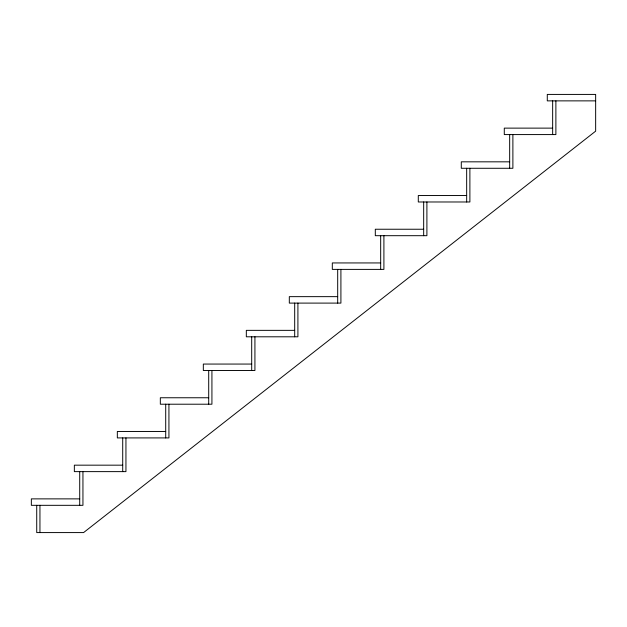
<?xml version="1.0" encoding="UTF-8"?>
<svg xmlns="http://www.w3.org/2000/svg" width="627" height="627" viewBox="0 0 627 627"><rect width="100%" height="100%" fill="white"/><g stroke="black" fill="none" stroke-linecap="round" stroke-linejoin="round"><path stroke-width="0.94" d="M595.65 100.869L547.285 100.869L547.285 94.418L595.65 94.418L595.65 131.153L83.579 532.582L36.727 532.582L36.727 505.323M552.653 128.127L504.288 128.127L504.288 134.578L555.883 134.578L555.883 100.869M509.665 161.829L461.292 161.829L461.292 168.279L512.886 168.279L512.886 134.578M466.668 195.538L418.295 195.538L418.295 201.98L469.889 201.98L469.889 168.279M423.672 229.239L375.307 229.239L375.307 235.689L426.901 235.689L426.901 201.98M380.675 262.94L332.31 262.94L332.31 269.391L383.904 269.391L383.904 235.689M337.687 296.649L289.313 296.649L289.313 303.1L340.908 303.1L340.908 269.391M294.69 330.351L246.325 330.351L246.325 336.801L297.911 336.801L297.911 303.1M251.693 364.06L203.328 364.06L203.328 370.502L254.923 370.502L254.923 336.801M208.705 397.761L160.332 397.761L160.332 404.211L211.926 404.211L211.926 370.502M165.708 431.462L117.335 431.462L117.335 437.912L168.929 437.912L168.929 404.211M122.712 465.171L74.347 465.171L74.347 471.622L125.941 471.622L125.941 437.912M79.715 498.873L31.35 498.873L31.35 505.323L82.944 505.323L82.944 471.622M552.653 100.869L552.653 134.578M509.665 134.578L509.665 168.279M466.668 168.279L466.668 201.98M423.672 201.98L423.672 235.689M380.675 235.689L380.675 269.391M337.687 269.391L337.687 303.1M294.69 303.1L294.69 336.801M251.693 336.801L251.693 370.502M208.705 370.502L208.705 404.211M165.708 404.211L165.708 437.912M122.712 437.912L122.712 471.622M79.715 471.622L79.715 505.323M39.948 505.323L39.948 532.582"/></g></svg>
